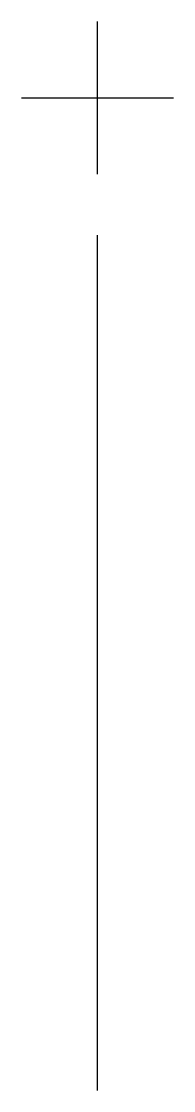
# Model space of a CAD drawing. Header units: metres. Extents: x -0.25 to 0.25, y 0 to 3.51.
import ezdxf

# ---------------------------------------------------------------- set-up
doc = ezdxf.new("R2010")
doc.units = ezdxf.units.M
doc.header["$LTSCALE"] = 0.2

msp = doc.modelspace()

# ---------------------------------------------------------------- linework, layer by layer
for p, q in [((0, 3.0104), (0, 3.5121)), ((-0.25, 3.2613), (0.25, 3.2613)), ((0, 0), (0, 2.8104))]:
    msp.add_line(p, q)

doc.saveas('drawing.dxf')
